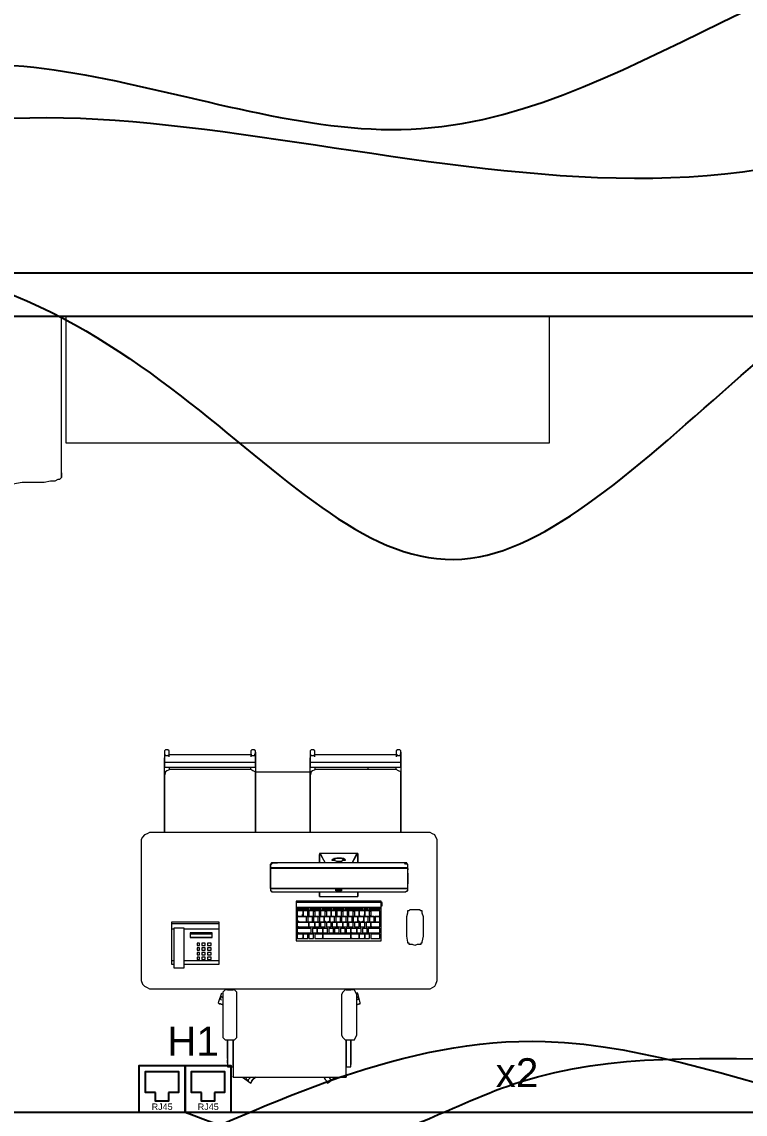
# Model space of a CAD drawing. Header units: metres. Extents: x 131 to 1703, y 190 to 2058.
# Drawn here: x 1477.307 to 1479.808, y 1991.598 to 1995.374 of the extents above; entities that cross this region are included whole.
import ezdxf

# ---------------------------------------------------------------- set-up
doc = ezdxf.new("R2010")
doc.units = ezdxf.units.M
for name, color, linetype in [('Cables des caméras IP', 3, 'Continuous'), ('Cables RJ45', 7, 'Continuous'), ('Mobilier', 7, 'Continuous'), ('Murs', 7, 'Continuous'), ('Prise RJ45', 7, 'Continuous')]:
    doc.layers.add(name, color=color, linetype=linetype)
doc.styles.get("Standard").update_dxf_attribs({"font": 'arial.ttf'})

# ---------------------------------------------------------------- blocks, each defined once
blk = doc.blocks.new('Table avec ordinateur et telephone')
at = {"layer": 'Mobilier', "lineweight": 9}
for points in [[(1460.1523, 1998.0287), (1460.1506, 1998.0287), (1460.149, 1998.027), (1460.149, 1998.0253), (1460.149, 1998.0237), (1460.149, 1998.022), (1460.1506, 1998.0203), (1460.1523, 1998.0203), (1460.154, 1998.0203), (1460.1556, 1998.022), (1460.1556, 1998.0237), (1460.1556, 1998.0253), (1460.1556, 1998.027), (1460.154, 1998.0287)], [(1460.2756, 1998.0287), (1460.274, 1998.0287), (1460.2723, 1998.027), (1460.2723, 1998.0253), (1460.2723, 1998.0237), (1460.2723, 1998.022), (1460.274, 1998.0203), (1460.2756, 1998.0203), (1460.2773, 1998.0203), (1460.279, 1998.022), (1460.279, 1998.0237), (1460.279, 1998.0253), (1460.279, 1998.027), (1460.2773, 1998.0287)], [(1460.3606, 1998.0287), (1460.359, 1998.0287), (1460.3573, 1998.027), (1460.3573, 1998.0253), (1460.3573, 1998.0237), (1460.3573, 1998.022), (1460.359, 1998.0203), (1460.3606, 1998.0203), (1460.3623, 1998.0203), (1460.364, 1998.022), (1460.364, 1998.0237), (1460.364, 1998.0253), (1460.364, 1998.027), (1460.3623, 1998.0287)], [(1460.484, 1998.0287), (1460.4823, 1998.0287), (1460.4806, 1998.027), (1460.4806, 1998.0253), (1460.4806, 1998.0237), (1460.4806, 1998.022), (1460.4823, 1998.0203), (1460.484, 1998.0203), (1460.4856, 1998.0203), (1460.4873, 1998.022), (1460.4873, 1998.0237), (1460.4873, 1998.0253), (1460.4873, 1998.027), (1460.4856, 1998.0287)], [(1460.2723, 1998.0103), (1460.1573, 1998.0103), (1460.1523, 1998.0103), (1460.1506, 1998.0103), (1460.149, 1998.0103), (1460.149, 1998.0037), (1460.1506, 1998.0037), (1460.1523, 1998.0037), (1460.1573, 1998.0037), (1460.2723, 1998.0037), (1460.2756, 1998.0037), (1460.279, 1998.0037), (1460.279, 1998.0103), (1460.2756, 1998.0103)], [(1460.4806, 1998.0103), (1460.3656, 1998.0103), (1460.3606, 1998.0103), (1460.359, 1998.0103), (1460.3573, 1998.0103), (1460.3573, 1998.0037), (1460.359, 1998.0037), (1460.3606, 1998.0037), (1460.3656, 1998.0037), (1460.4806, 1998.0037), (1460.484, 1998.0037), (1460.4873, 1998.0037), (1460.4873, 1998.0103), (1460.484, 1998.0103)], [(1460.524, 1997.9103), (1460.1306, 1997.9103), (1460.1273, 1997.9103), (1460.124, 1997.9087), (1460.1206, 1997.907), (1460.1173, 1997.9037), (1460.1156, 1997.9003), (1460.1156, 1997.8953), (1460.1156, 1997.702), (1460.1156, 1997.6987), (1460.1173, 1997.6937), (1460.1206, 1997.6904), (1460.124, 1997.6887), (1460.1273, 1997.687), (1460.1306, 1997.687), (1460.524, 1997.687), (1460.529, 1997.687), (1460.5323, 1997.6887), (1460.5356, 1997.6904), (1460.5373, 1997.6937), (1460.539, 1997.6987), (1460.539, 1997.702), (1460.539, 1997.8953), (1460.539, 1997.9003), (1460.5373, 1997.9037), (1460.5356, 1997.907), (1460.5323, 1997.9087), (1460.529, 1997.9103)], [(1460.4073, 1997.872), (1460.4073, 1997.8703), (1460.4056, 1997.8703), (1460.404, 1997.8703), (1460.4023, 1997.8687), (1460.399, 1997.8687), (1460.3973, 1997.8687), (1460.3956, 1997.8687), (1460.3923, 1997.8703), (1460.3906, 1997.8703), (1460.389, 1997.8703), (1460.389, 1997.872), (1460.3906, 1997.872), (1460.3923, 1997.8737), (1460.3956, 1997.8737), (1460.3973, 1997.8737), (1460.399, 1997.8737), (1460.4023, 1997.8737), (1460.404, 1997.8737), (1460.4056, 1997.8737), (1460.4056, 1997.872)], [(1460.424, 1997.8803), (1460.4256, 1997.8803), (1460.4256, 1997.8787), (1460.4256, 1997.877), (1460.4256, 1997.8753), (1460.4256, 1997.8737), (1460.4256, 1997.872), (1460.4256, 1997.867), (1460.4256, 1997.872), (1460.4256, 1997.8737), (1460.4256, 1997.8753), (1460.4256, 1997.877), (1460.4256, 1997.8787), (1460.424, 1997.8787), (1460.4173, 1997.867)], [(1460.3006, 1997.857), (1460.3006, 1997.8303), (1460.4973, 1997.8303), (1460.4973, 1997.857), (1460.4973, 1997.8587), (1460.4956, 1997.8587), (1460.494, 1997.8587), (1460.4923, 1997.8587), (1460.4906, 1997.8587), (1460.3056, 1997.8587), (1460.304, 1997.8587), (1460.3023, 1997.8587), (1460.3006, 1997.8587)], [(1460.3006, 1997.827), (1460.3023, 1997.827), (1460.3023, 1997.8253), (1460.304, 1997.8253), (1460.3056, 1997.8253), (1460.4906, 1997.8253), (1460.4923, 1997.8253), (1460.494, 1997.8253), (1460.4956, 1997.827), (1460.4973, 1997.827), (1460.4973, 1997.8303), (1460.3006, 1997.8303)], [(1460.394, 1997.8287), (1460.3956, 1997.8287), (1460.3973, 1997.8287), (1460.399, 1997.8287), (1460.4006, 1997.8287), (1460.4023, 1997.8287), (1460.4023, 1997.827), (1460.4006, 1997.827), (1460.399, 1997.827), (1460.3973, 1997.827), (1460.3956, 1997.827), (1460.394, 1997.827)], [(1460.3973, 1997.827), (1460.399, 1997.827), (1460.4006, 1997.827), (1460.4023, 1997.827), (1460.4023, 1997.8287), (1460.4006, 1997.8287), (1460.399, 1997.8287), (1460.3973, 1997.8287), (1460.3956, 1997.8287), (1460.394, 1997.8287), (1460.394, 1997.827), (1460.3956, 1997.827)], [(1460.399, 1997.8287), (1460.399, 1997.8303), (1460.4006, 1997.8303), (1460.4006, 1997.8287)], [(1460.4006, 1997.8303), (1460.399, 1997.8303), (1460.399, 1997.8287), (1460.4006, 1997.8287)], [(1460.399, 1997.827), (1460.399, 1997.8287)], [(1460.459, 1997.7554), (1460.459, 1997.807), (1460.459, 1997.8087), (1460.459, 1997.8104), (1460.459, 1997.812), (1460.3373, 1997.812), (1460.3373, 1997.8104), (1460.3373, 1997.8087), (1460.3373, 1997.807), (1460.3373, 1997.7554)], [(1460.339, 1997.8004), (1460.3406, 1997.8004), (1460.3456, 1997.8004), (1460.3473, 1997.8004), (1460.3473, 1997.802), (1460.3456, 1997.802), (1460.3406, 1997.802), (1460.339, 1997.802)], [(1460.339, 1997.792), (1460.3406, 1997.7904), (1460.3456, 1997.7904), (1460.3473, 1997.792), (1460.3473, 1997.797), (1460.3473, 1997.7987), (1460.3456, 1997.7987), (1460.3406, 1997.7987), (1460.339, 1997.7987), (1460.339, 1997.797)], [(1460.3523, 1997.7837), (1460.3523, 1997.7887), (1460.3523, 1997.7904), (1460.3406, 1997.7904), (1460.339, 1997.7904), (1460.339, 1997.7887), (1460.339, 1997.7837), (1460.3406, 1997.7837), (1460.3406, 1997.782), (1460.3523, 1997.782)], [(1460.3473, 1997.792), (1460.3473, 1997.7904), (1460.354, 1997.7904), (1460.354, 1997.792), (1460.354, 1997.797), (1460.354, 1997.7987), (1460.3473, 1997.7987), (1460.3473, 1997.797)], [(1460.349, 1997.8004), (1460.3556, 1997.8004), (1460.3556, 1997.802), (1460.354, 1997.802), (1460.349, 1997.802)], [(1460.3606, 1997.7837), (1460.3606, 1997.7887), (1460.3606, 1997.7904), (1460.354, 1997.7904), (1460.354, 1997.7887), (1460.354, 1997.7837), (1460.354, 1997.782), (1460.3606, 1997.782)], [(1460.3556, 1997.792), (1460.3556, 1997.7904), (1460.3623, 1997.7904), (1460.3623, 1997.792), (1460.3623, 1997.797), (1460.3623, 1997.7987), (1460.3556, 1997.7987), (1460.3556, 1997.797)], [(1460.3573, 1997.8004), (1460.364, 1997.8004), (1460.364, 1997.802), (1460.3573, 1997.802)], [(1460.369, 1997.7837), (1460.369, 1997.7887), (1460.369, 1997.7904), (1460.3623, 1997.7904), (1460.3623, 1997.7887), (1460.3623, 1997.7837), (1460.3623, 1997.782), (1460.369, 1997.782)], [(1460.364, 1997.792), (1460.364, 1997.7904), (1460.3706, 1997.7904), (1460.3706, 1997.792), (1460.3706, 1997.797), (1460.3706, 1997.7987), (1460.364, 1997.7987), (1460.364, 1997.797)], [(1460.3656, 1997.8004), (1460.3723, 1997.8004), (1460.3723, 1997.802), (1460.3656, 1997.802)], [(1460.3773, 1997.7837), (1460.3773, 1997.7887), (1460.3773, 1997.7904), (1460.3706, 1997.7904), (1460.3706, 1997.7887), (1460.3706, 1997.7837), (1460.3706, 1997.782), (1460.3773, 1997.782)], [(1460.3723, 1997.792), (1460.3723, 1997.7904), (1460.379, 1997.7904), (1460.379, 1997.792), (1460.379, 1997.797), (1460.379, 1997.7987), (1460.3723, 1997.7987), (1460.3723, 1997.797)], [(1460.374, 1997.8004), (1460.3806, 1997.8004), (1460.3806, 1997.802), (1460.374, 1997.802)], [(1460.3856, 1997.7837), (1460.3856, 1997.7887), (1460.3856, 1997.7904), (1460.384, 1997.7904), (1460.379, 1997.7904), (1460.3773, 1997.7904), (1460.3773, 1997.7887), (1460.3773, 1997.7837), (1460.379, 1997.7837), (1460.379, 1997.782), (1460.384, 1997.782), (1460.384, 1997.7837)], [(1460.3806, 1997.792), (1460.3806, 1997.7904), (1460.3856, 1997.7904), (1460.3873, 1997.7904), (1460.3873, 1997.792), (1460.3873, 1997.797), (1460.3873, 1997.7987), (1460.3856, 1997.7987), (1460.3806, 1997.7987), (1460.3806, 1997.797)], [(1460.3823, 1997.8004), (1460.389, 1997.8004), (1460.389, 1997.802), (1460.3823, 1997.802)], [(1460.3923, 1997.7837), (1460.3923, 1997.7887), (1460.3923, 1997.7904), (1460.3873, 1997.7904), (1460.3856, 1997.7904), (1460.3856, 1997.7887), (1460.3856, 1997.7837), (1460.3856, 1997.782), (1460.3923, 1997.782)], [(1460.3873, 1997.792), (1460.3873, 1997.7904), (1460.389, 1997.7904), (1460.394, 1997.7904), (1460.394, 1997.792), (1460.394, 1997.797), (1460.394, 1997.7987), (1460.389, 1997.7987), (1460.3873, 1997.7987), (1460.3873, 1997.797)], [(1460.3906, 1997.8004), (1460.3973, 1997.8004), (1460.3973, 1997.802), (1460.3906, 1997.802)], [(1460.4006, 1997.7837), (1460.4006, 1997.7887), (1460.4006, 1997.7904), (1460.394, 1997.7904), (1460.394, 1997.7887), (1460.394, 1997.7837), (1460.394, 1997.782), (1460.4006, 1997.782)], [(1460.3956, 1997.792), (1460.3956, 1997.7904), (1460.4023, 1997.7904), (1460.4023, 1997.792), (1460.4023, 1997.797), (1460.4023, 1997.7987), (1460.3956, 1997.7987), (1460.3956, 1997.797)], [(1460.399, 1997.8004), (1460.4056, 1997.8004), (1460.4056, 1997.802), (1460.399, 1997.802)], [(1460.409, 1997.7837), (1460.409, 1997.7887), (1460.409, 1997.7904), (1460.4023, 1997.7904), (1460.4023, 1997.7887), (1460.4023, 1997.7837), (1460.4023, 1997.782), (1460.409, 1997.782)], [(1460.404, 1997.792), (1460.404, 1997.7904), (1460.4106, 1997.7904), (1460.4106, 1997.792), (1460.4106, 1997.797), (1460.4106, 1997.7987), (1460.404, 1997.7987), (1460.404, 1997.797)], [(1460.4073, 1997.8004), (1460.414, 1997.8004), (1460.414, 1997.802), (1460.4073, 1997.802)], [(1460.4173, 1997.7837), (1460.4173, 1997.7887), (1460.4173, 1997.7904), (1460.4106, 1997.7904), (1460.4106, 1997.7887), (1460.4106, 1997.7837), (1460.4106, 1997.782), (1460.4173, 1997.782)], [(1460.4123, 1997.792), (1460.4123, 1997.7904), (1460.419, 1997.7904), (1460.419, 1997.792), (1460.419, 1997.797), (1460.419, 1997.7987), (1460.4123, 1997.7987), (1460.4123, 1997.797)], [(1460.4156, 1997.8004), (1460.4173, 1997.8004), (1460.4223, 1997.8004), (1460.424, 1997.8004), (1460.424, 1997.802), (1460.4223, 1997.802), (1460.4173, 1997.802), (1460.4156, 1997.802)], [(1460.4256, 1997.7837), (1460.4256, 1997.7887), (1460.4256, 1997.7904), (1460.419, 1997.7904), (1460.419, 1997.7887), (1460.419, 1997.7837), (1460.419, 1997.782), (1460.4256, 1997.782)], [(1460.4206, 1997.792), (1460.4206, 1997.7904), (1460.4273, 1997.7904), (1460.4273, 1997.792), (1460.4273, 1997.797), (1460.4273, 1997.7987), (1460.4206, 1997.7987), (1460.4206, 1997.797)], [(1460.4256, 1997.8004), (1460.4323, 1997.8004), (1460.4323, 1997.802), (1460.4306, 1997.802), (1460.4256, 1997.802)], [(1460.434, 1997.7837), (1460.434, 1997.7887), (1460.434, 1997.7904), (1460.4323, 1997.7904), (1460.4273, 1997.7904), (1460.4256, 1997.7904), (1460.4256, 1997.7887), (1460.4256, 1997.7837), (1460.4273, 1997.7837), (1460.4273, 1997.782), (1460.4323, 1997.782), (1460.4323, 1997.7837)], [(1460.4273, 1997.792), (1460.429, 1997.7904), (1460.434, 1997.7904), (1460.4356, 1997.792), (1460.4356, 1997.797), (1460.4356, 1997.7987), (1460.434, 1997.7987), (1460.429, 1997.7987), (1460.4273, 1997.7987), (1460.4273, 1997.797)], [(1460.434, 1997.8004), (1460.4406, 1997.8004), (1460.4406, 1997.802), (1460.434, 1997.802)], [(1460.4406, 1997.7837), (1460.4406, 1997.7887), (1460.4406, 1997.7904), (1460.434, 1997.7904), (1460.434, 1997.7887), (1460.434, 1997.7837), (1460.434, 1997.782), (1460.4406, 1997.782)], [(1460.4356, 1997.792), (1460.4356, 1997.7904), (1460.4423, 1997.7904), (1460.4423, 1997.792), (1460.4423, 1997.797), (1460.4423, 1997.7987), (1460.4356, 1997.7987), (1460.4356, 1997.797)], [(1460.4423, 1997.8004), (1460.449, 1997.8004), (1460.449, 1997.802), (1460.4423, 1997.802)], [(1460.449, 1997.7837), (1460.449, 1997.7887), (1460.449, 1997.7904), (1460.4423, 1997.7904), (1460.4423, 1997.7887), (1460.4423, 1997.7837), (1460.4423, 1997.782), (1460.449, 1997.782)], [(1460.444, 1997.792), (1460.444, 1997.7904), (1460.4573, 1997.7904), (1460.4573, 1997.792), (1460.4573, 1997.797), (1460.4573, 1997.7987), (1460.444, 1997.7987), (1460.444, 1997.797)], [(1460.4506, 1997.8004), (1460.4573, 1997.8004), (1460.4573, 1997.802), (1460.4506, 1997.802)], [(1460.4573, 1997.7837), (1460.4573, 1997.7887), (1460.4573, 1997.7904), (1460.4506, 1997.7904), (1460.4506, 1997.7887), (1460.4506, 1997.7837), (1460.4506, 1997.782), (1460.4573, 1997.782)], [(1460.5023, 1997.8004), (1460.504, 1997.8004), (1460.5056, 1997.8004), (1460.5073, 1997.8004), (1460.509, 1997.8004), (1460.5106, 1997.8004), (1460.5123, 1997.8004), (1460.514, 1997.8004), (1460.5156, 1997.7987), (1460.5173, 1997.7987), (1460.5173, 1997.797), (1460.5173, 1997.7954), (1460.519, 1997.7904), (1460.519, 1997.7854), (1460.519, 1997.7787), (1460.519, 1997.7704), (1460.519, 1997.762), (1460.5173, 1997.7537), (1460.5173, 1997.752), (1460.5156, 1997.752), (1460.5156, 1997.7504), (1460.514, 1997.7504), (1460.5106, 1997.7504), (1460.5073, 1997.7487), (1460.504, 1997.7504), (1460.5006, 1997.7504), (1460.499, 1997.7504), (1460.499, 1997.752), (1460.4973, 1997.752), (1460.4973, 1997.7537), (1460.4956, 1997.762), (1460.4956, 1997.7704), (1460.4956, 1997.7787), (1460.4956, 1997.7854), (1460.4956, 1997.7904), (1460.4973, 1997.7954), (1460.4973, 1997.797), (1460.4973, 1997.7987), (1460.499, 1997.7987), (1460.5006, 1997.8004)], [(1460.1773, 1997.722), (1460.2273, 1997.722), (1460.2273, 1997.782), (1460.159, 1997.782), (1460.159, 1997.722), (1460.1623, 1997.722), (1460.1623, 1997.717), (1460.1773, 1997.717)], [(1460.3556, 1997.7754), (1460.3556, 1997.782), (1460.3406, 1997.782), (1460.339, 1997.782), (1460.339, 1997.7754), (1460.3406, 1997.7754)], [(1460.359, 1997.767), (1460.359, 1997.7737), (1460.3406, 1997.7737), (1460.339, 1997.7737), (1460.339, 1997.767), (1460.3406, 1997.767)], [(1460.364, 1997.7754), (1460.364, 1997.782), (1460.3623, 1997.782), (1460.3573, 1997.782), (1460.3556, 1997.782), (1460.3556, 1997.7804), (1460.3556, 1997.7754), (1460.3573, 1997.7754), (1460.3623, 1997.7754)], [(1460.3673, 1997.767), (1460.3673, 1997.7737), (1460.3606, 1997.7737), (1460.3606, 1997.772), (1460.3606, 1997.767)], [(1460.3706, 1997.7754), (1460.3706, 1997.782), (1460.364, 1997.782), (1460.364, 1997.7804), (1460.364, 1997.7754)], [(1460.3756, 1997.767), (1460.3756, 1997.7737), (1460.374, 1997.7737), (1460.369, 1997.7737), (1460.3673, 1997.7737), (1460.3673, 1997.772), (1460.3673, 1997.767), (1460.369, 1997.767), (1460.374, 1997.767)], [(1460.379, 1997.7754), (1460.379, 1997.782), (1460.3723, 1997.782), (1460.3723, 1997.7804), (1460.3723, 1997.7754)], [(1460.3823, 1997.767), (1460.3823, 1997.7737), (1460.3773, 1997.7737), (1460.3756, 1997.7737), (1460.3756, 1997.772), (1460.3756, 1997.767)], [(1460.3873, 1997.7754), (1460.3873, 1997.782), (1460.3806, 1997.782), (1460.3806, 1997.7804), (1460.3806, 1997.7754)], [(1460.3906, 1997.767), (1460.3906, 1997.7737), (1460.384, 1997.7737), (1460.384, 1997.772), (1460.384, 1997.767)], [(1460.3956, 1997.7754), (1460.3956, 1997.782), (1460.389, 1997.782), (1460.389, 1997.7804), (1460.389, 1997.7754)], [(1460.399, 1997.767), (1460.399, 1997.7737), (1460.3923, 1997.7737), (1460.3923, 1997.772), (1460.3923, 1997.767)], [(1460.404, 1997.7754), (1460.404, 1997.782), (1460.4023, 1997.782), (1460.3973, 1997.782), (1460.3956, 1997.782), (1460.3956, 1997.7804), (1460.3956, 1997.7754), (1460.3973, 1997.7754), (1460.4023, 1997.7754)], [(1460.4073, 1997.767), (1460.4073, 1997.7737), (1460.4006, 1997.7737), (1460.4006, 1997.772), (1460.4006, 1997.767)], [(1460.4106, 1997.7754), (1460.4106, 1997.782), (1460.4056, 1997.782), (1460.404, 1997.782), (1460.404, 1997.7804), (1460.404, 1997.7754)], [(1460.4156, 1997.767), (1460.4156, 1997.7737), (1460.409, 1997.7737), (1460.409, 1997.772), (1460.409, 1997.767)], [(1460.419, 1997.7754), (1460.419, 1997.782), (1460.4123, 1997.782), (1460.4123, 1997.7804), (1460.4123, 1997.7754)], [(1460.424, 1997.767), (1460.424, 1997.7737), (1460.4223, 1997.7737), (1460.4173, 1997.7737), (1460.4156, 1997.7737), (1460.4156, 1997.772), (1460.4156, 1997.767), (1460.4173, 1997.767), (1460.4223, 1997.767)], [(1460.4273, 1997.7754), (1460.4273, 1997.782), (1460.4206, 1997.782), (1460.4206, 1997.7804), (1460.4206, 1997.7754)], [(1460.4306, 1997.767), (1460.4306, 1997.7737), (1460.424, 1997.7737), (1460.424, 1997.772), (1460.424, 1997.767)], [(1460.4356, 1997.7754), (1460.4356, 1997.782), (1460.429, 1997.782), (1460.429, 1997.7804), (1460.429, 1997.7754)], [(1460.439, 1997.767), (1460.439, 1997.7737), (1460.4323, 1997.7737), (1460.4323, 1997.772), (1460.4323, 1997.767)], [(1460.444, 1997.7754), (1460.444, 1997.782), (1460.4373, 1997.782), (1460.4373, 1997.7804), (1460.4373, 1997.7754)], [(1460.4573, 1997.767), (1460.4573, 1997.7737), (1460.4406, 1997.7737), (1460.4406, 1997.772), (1460.4406, 1997.767)], [(1460.4573, 1997.7754), (1460.4573, 1997.782), (1460.4456, 1997.782), (1460.444, 1997.782), (1460.444, 1997.7804), (1460.444, 1997.7754), (1460.4456, 1997.7754)], [(1460.2173, 1997.767), (1460.1856, 1997.767), (1460.1856, 1997.7604), (1460.2173, 1997.7604)], [(1460.339, 1997.7587), (1460.3406, 1997.7587), (1460.3456, 1997.7587), (1460.3473, 1997.7587), (1460.3473, 1997.7637), (1460.3473, 1997.7654), (1460.3456, 1997.7654), (1460.3406, 1997.7654), (1460.339, 1997.7654), (1460.339, 1997.7637)], [(1460.3473, 1997.7587), (1460.354, 1997.7587), (1460.354, 1997.7637), (1460.354, 1997.7654), (1460.3473, 1997.7654), (1460.3473, 1997.7637)], [(1460.3556, 1997.7587), (1460.3623, 1997.7587), (1460.3623, 1997.7637), (1460.3623, 1997.7654), (1460.3556, 1997.7654), (1460.3556, 1997.7637)], [(1460.364, 1997.7587), (1460.374, 1997.7587), (1460.3756, 1997.7587), (1460.3756, 1997.7637), (1460.3756, 1997.7654), (1460.374, 1997.7654), (1460.364, 1997.7654), (1460.364, 1997.7637)], [(1460.3756, 1997.7587), (1460.4156, 1997.7587), (1460.4156, 1997.7637), (1460.4156, 1997.7654), (1460.3756, 1997.7654), (1460.3756, 1997.7637)], [(1460.4156, 1997.7587), (1460.4173, 1997.7587), (1460.4273, 1997.7587), (1460.4273, 1997.7637), (1460.4273, 1997.7654), (1460.4173, 1997.7654), (1460.4156, 1997.7654), (1460.4156, 1997.7637)], [(1460.4273, 1997.7587), (1460.429, 1997.7587), (1460.434, 1997.7587), (1460.4356, 1997.7587), (1460.4356, 1997.7637), (1460.4356, 1997.7654), (1460.434, 1997.7654), (1460.429, 1997.7654), (1460.4273, 1997.7654), (1460.4273, 1997.7637)], [(1460.4356, 1997.7587), (1460.4423, 1997.7587), (1460.4423, 1997.7637), (1460.4423, 1997.7654), (1460.4356, 1997.7654), (1460.4356, 1997.7637)], [(1460.444, 1997.7587), (1460.4573, 1997.7587), (1460.4573, 1997.7637), (1460.4573, 1997.7654), (1460.444, 1997.7654), (1460.444, 1997.7637)], [(1460.199, 1997.752), (1460.1956, 1997.752), (1460.1956, 1997.7487), (1460.199, 1997.7487)], [(1460.199, 1997.7454), (1460.1956, 1997.7454), (1460.1956, 1997.742), (1460.199, 1997.742)], [(1460.2073, 1997.752), (1460.2023, 1997.752), (1460.2023, 1997.7487), (1460.2073, 1997.7487)], [(1460.2073, 1997.7454), (1460.2023, 1997.7454), (1460.2023, 1997.742), (1460.2073, 1997.742)], [(1460.2156, 1997.752), (1460.2106, 1997.752), (1460.2106, 1997.7487), (1460.2156, 1997.7487)], [(1460.2156, 1997.7454), (1460.2106, 1997.7454), (1460.2106, 1997.742), (1460.2156, 1997.742)], [(1460.199, 1997.7387), (1460.1956, 1997.7387), (1460.1956, 1997.7354), (1460.199, 1997.7354)], [(1460.199, 1997.732), (1460.1956, 1997.732), (1460.1956, 1997.7287), (1460.199, 1997.7287)], [(1460.2073, 1997.7387), (1460.2023, 1997.7387), (1460.2023, 1997.7354), (1460.2073, 1997.7354)], [(1460.2073, 1997.732), (1460.2023, 1997.732), (1460.2023, 1997.7287), (1460.2073, 1997.7287)], [(1460.2156, 1997.7387), (1460.2106, 1997.7387), (1460.2106, 1997.7354), (1460.2156, 1997.7354)], [(1460.2156, 1997.732), (1460.2106, 1997.732), (1460.2106, 1997.7287), (1460.2156, 1997.7287)], [(1460.2456, 1997.6137), (1460.249, 1997.6137), (1460.2523, 1997.617), (1460.2523, 1997.6204), (1460.2523, 1997.6787), (1460.2523, 1997.682), (1460.249, 1997.6854), (1460.2456, 1997.6854), (1460.239, 1997.6854), (1460.2356, 1997.6854), (1460.2323, 1997.682), (1460.2323, 1997.6787), (1460.2323, 1997.6204), (1460.2323, 1997.617), (1460.2356, 1997.6137), (1460.239, 1997.6137)], [(1460.4156, 1997.6137), (1460.4206, 1997.6137), (1460.4223, 1997.617), (1460.424, 1997.6204), (1460.424, 1997.6787), (1460.4223, 1997.682), (1460.4206, 1997.6854), (1460.4156, 1997.6854), (1460.4106, 1997.6854), (1460.4073, 1997.6854), (1460.404, 1997.682), (1460.4023, 1997.6787), (1460.4023, 1997.6204), (1460.404, 1997.617), (1460.4073, 1997.6137), (1460.4106, 1997.6137)], [(1460.279, 1997.5604), (1460.2756, 1997.557), (1460.274, 1997.5554), (1460.2723, 1997.552), (1460.274, 1997.5554), (1460.2756, 1997.557)], [(1460.3773, 1997.5604), (1460.379, 1997.557), (1460.3806, 1997.5554), (1460.3823, 1997.552), (1460.3806, 1997.5554), (1460.379, 1997.557)]]:
    blk.add_lwpolyline(points, close=True, dxfattribs=at)
for points in [[(1460.279, 1998.0253), (1460.279, 1998.0153), (1460.279, 1998.0137), (1460.279, 1998.0087), (1460.279, 1998.0003), (1460.279, 1997.9103), (1460.279, 1997.992), (1460.279, 1997.997), (1460.2756, 1997.9987), (1460.2723, 1998.0003), (1460.1573, 1998.0003), (1460.1523, 1997.9987), (1460.1506, 1997.997), (1460.149, 1997.992), (1460.149, 1997.9103), (1460.149, 1998.0003), (1460.149, 1998.007), (1460.149, 1998.0137), (1460.149, 1998.0153)], [(1460.149, 1998.0253), (1460.149, 1998.0153), (1460.149, 1998.017)], [(1460.1556, 1998.0187), (1460.1556, 1998.0253)], [(1460.2723, 1998.0253), (1460.2723, 1998.0187)], [(1460.4873, 1998.0253), (1460.4873, 1998.0153), (1460.4873, 1998.0137), (1460.4873, 1998.0087), (1460.4873, 1998.0003), (1460.4873, 1997.9103), (1460.4873, 1997.992), (1460.4873, 1997.997), (1460.484, 1997.9987), (1460.4806, 1998.0003), (1460.3656, 1998.0003), (1460.3606, 1997.9987), (1460.359, 1997.997), (1460.3573, 1997.992), (1460.3573, 1997.9103), (1460.3573, 1998.0003), (1460.3573, 1998.007), (1460.3573, 1998.0137), (1460.3573, 1998.0153)], [(1460.3573, 1998.0253), (1460.3573, 1998.0153), (1460.3573, 1998.017)], [(1460.364, 1998.0187), (1460.364, 1998.0253)], [(1460.4806, 1998.0253), (1460.4806, 1998.0187)], [(1460.1506, 1998.022), (1460.149, 1998.0203), (1460.149, 1998.0103)], [(1460.1556, 1998.022), (1460.1573, 1998.022), (1460.2723, 1998.022), (1460.274, 1998.022)], [(1460.279, 1998.0103), (1460.279, 1998.0203), (1460.279, 1998.022), (1460.2773, 1998.022)], [(1460.279, 1998.0153), (1460.279, 1998.0153)], [(1460.359, 1998.022), (1460.3573, 1998.0203), (1460.3573, 1998.0103)], [(1460.364, 1998.022), (1460.3656, 1998.022), (1460.4806, 1998.022), (1460.4823, 1998.022)], [(1460.4873, 1998.0103), (1460.4873, 1998.0203), (1460.4873, 1998.022), (1460.4856, 1998.022)], [(1460.4873, 1998.0153), (1460.4873, 1998.0153)], [(1460.1556, 1998.0037), (1460.1556, 1998.0003)], [(1460.2723, 1998.0003), (1460.2723, 1998.0037)], [(1460.364, 1998.0037), (1460.364, 1998.0003)], [(1460.4806, 1998.0003), (1460.4806, 1998.0037)], [(1460.3006, 1997.8353), (1460.3006, 1997.8653), (1460.3023, 1997.8653), (1460.304, 1997.867), (1460.3056, 1997.867), (1460.304, 1997.867), (1460.3023, 1997.8653), (1460.3006, 1997.8653), (1460.3006, 1997.8587), (1460.3006, 1997.8603), (1460.3023, 1997.8603), (1460.304, 1997.8603), (1460.3056, 1997.8603), (1460.4906, 1997.8603), (1460.4923, 1997.8603), (1460.494, 1997.8603), (1460.4956, 1997.8603), (1460.4973, 1997.8587), (1460.4973, 1997.857)], [(1460.4973, 1997.8353), (1460.4973, 1997.8653), (1460.4956, 1997.8653), (1460.494, 1997.8653), (1460.4923, 1997.867), (1460.4906, 1997.867), (1460.3056, 1997.867), (1460.304, 1997.867), (1460.3023, 1997.867), (1460.3006, 1997.8653)], [(1460.3023, 1997.867), (1460.309, 1997.867), (1460.3106, 1997.867)], [(1460.4973, 1997.8303), (1460.4973, 1997.832), (1460.4973, 1997.8587), (1460.4973, 1997.8653), (1460.4956, 1997.8653), (1460.494, 1997.8653), (1460.4923, 1997.867), (1460.4906, 1997.867), (1460.3056, 1997.867)], [(1460.4956, 1997.867), (1460.4873, 1997.867), (1460.309, 1997.867)], [(1460.4256, 1997.8803), (1460.3723, 1997.8803), (1460.3706, 1997.8803), (1460.3706, 1997.8787), (1460.3706, 1997.877), (1460.3706, 1997.8753), (1460.3706, 1997.8737), (1460.3706, 1997.872), (1460.3706, 1997.867), (1460.3706, 1997.872), (1460.3706, 1997.8737), (1460.3706, 1997.8753), (1460.3706, 1997.877), (1460.3706, 1997.8787), (1460.3723, 1997.8787), (1460.379, 1997.867), (1460.3723, 1997.8803)], [(1460.4073, 1997.872), (1460.4056, 1997.872), (1460.404, 1997.872), (1460.4023, 1997.8737), (1460.399, 1997.8737), (1460.3973, 1997.8737), (1460.3956, 1997.8737), (1460.3923, 1997.872), (1460.3906, 1997.872), (1460.389, 1997.872)], [(1460.4973, 1997.8653), (1460.4956, 1997.8653), (1460.4956, 1997.867), (1460.494, 1997.867), (1460.4923, 1997.867), (1460.4906, 1997.867)], [(1460.3006, 1997.8587), (1460.3006, 1997.8603), (1460.3023, 1997.8603), (1460.304, 1997.8603), (1460.3056, 1997.8603), (1460.4906, 1997.8603), (1460.4923, 1997.8603), (1460.494, 1997.8603), (1460.4956, 1997.8603), (1460.4973, 1997.8587)], [(1460.3006, 1997.8303), (1460.3006, 1997.832), (1460.3006, 1997.8587), (1460.3006, 1997.857)], [(1460.4973, 1997.852), (1460.4973, 1997.8387), (1460.4973, 1997.837)], [(1460.3706, 1997.8187), (1460.3706, 1997.8253), (1460.3706, 1997.8187), (1460.4256, 1997.8187), (1460.4256, 1997.8253), (1460.4256, 1997.8187)], [(1460.394, 1997.8303), (1460.394, 1997.8287), (1460.3956, 1997.8287), (1460.3973, 1997.8287), (1460.399, 1997.8287), (1460.4006, 1997.8287), (1460.399, 1997.8287), (1460.3973, 1997.8287), (1460.3956, 1997.8287), (1460.394, 1997.8287)], [(1460.4023, 1997.8287), (1460.4023, 1997.8303)], [(1460.459, 1997.8054), (1460.4606, 1997.8054), (1460.4606, 1997.807), (1460.4606, 1997.8087), (1460.4606, 1997.8104), (1460.3373, 1997.8104), (1460.3373, 1997.8087), (1460.3373, 1997.807), (1460.3373, 1997.8054)], [(1460.3706, 1997.8187), (1460.3706, 1997.8187)], [(1460.4256, 1997.8187), (1460.4256, 1997.8187)], [(1460.3373, 1997.8037), (1460.459, 1997.8037)], [(1460.339, 1997.802), (1460.3406, 1997.802), (1460.3456, 1997.802), (1460.3473, 1997.802)], [(1460.3406, 1997.8004), (1460.339, 1997.8004)], [(1460.339, 1997.797), (1460.339, 1997.7987), (1460.3406, 1997.7987), (1460.3456, 1997.7987), (1460.3473, 1997.7987)], [(1460.339, 1997.7904), (1460.3406, 1997.7904), (1460.3523, 1997.7904)], [(1460.3456, 1997.802), (1460.3456, 1997.802)], [(1460.3473, 1997.8004), (1460.3456, 1997.8004)], [(1460.3456, 1997.7987), (1460.3456, 1997.7987)], [(1460.3473, 1997.792), (1460.3456, 1997.792)], [(1460.3473, 1997.802), (1460.3473, 1997.802)], [(1460.3473, 1997.797), (1460.3473, 1997.7987), (1460.354, 1997.7987)], [(1460.349, 1997.802), (1460.354, 1997.802), (1460.3556, 1997.802)], [(1460.349, 1997.8004), (1460.349, 1997.8004)], [(1460.354, 1997.802), (1460.354, 1997.802)], [(1460.354, 1997.7987), (1460.354, 1997.7987)], [(1460.354, 1997.792), (1460.354, 1997.792)], [(1460.354, 1997.7904), (1460.3606, 1997.7904)], [(1460.354, 1997.7904), (1460.354, 1997.7904)], [(1460.3556, 1997.802), (1460.3556, 1997.802)], [(1460.3556, 1997.8004), (1460.3556, 1997.8004)], [(1460.3556, 1997.797), (1460.3556, 1997.7987), (1460.3623, 1997.7987)], [(1460.3573, 1997.802), (1460.364, 1997.802)], [(1460.3573, 1997.8004), (1460.3573, 1997.8004)], [(1460.3623, 1997.7987), (1460.3623, 1997.7987)], [(1460.3623, 1997.792), (1460.3623, 1997.792)], [(1460.3623, 1997.7904), (1460.369, 1997.7904)], [(1460.3623, 1997.7904), (1460.3623, 1997.7904)], [(1460.364, 1997.802), (1460.364, 1997.802)], [(1460.364, 1997.8004), (1460.364, 1997.8004)], [(1460.364, 1997.797), (1460.364, 1997.7987), (1460.3706, 1997.7987)], [(1460.3656, 1997.802), (1460.3723, 1997.802)], [(1460.3656, 1997.8004), (1460.3656, 1997.8004)], [(1460.3706, 1997.7987), (1460.3706, 1997.7987)], [(1460.3706, 1997.792), (1460.3706, 1997.792)], [(1460.3706, 1997.7904), (1460.3773, 1997.7904)], [(1460.3706, 1997.7904), (1460.3706, 1997.7904)], [(1460.3723, 1997.802), (1460.3723, 1997.802)], [(1460.3723, 1997.8004), (1460.3723, 1997.8004)], [(1460.3723, 1997.797), (1460.3723, 1997.7987), (1460.379, 1997.7987)], [(1460.374, 1997.802), (1460.3806, 1997.802)], [(1460.374, 1997.8004), (1460.374, 1997.8004)], [(1460.379, 1997.7987), (1460.379, 1997.7987)], [(1460.379, 1997.792), (1460.379, 1997.792)], [(1460.379, 1997.7904), (1460.384, 1997.7904), (1460.3856, 1997.7904), (1460.3873, 1997.7904), (1460.3923, 1997.7904)], [(1460.379, 1997.7904), (1460.379, 1997.7904)], [(1460.3806, 1997.802), (1460.3806, 1997.802)], [(1460.3806, 1997.8004), (1460.3806, 1997.8004)], [(1460.3806, 1997.797), (1460.3806, 1997.7987), (1460.3856, 1997.7987), (1460.3873, 1997.7987)], [(1460.3823, 1997.802), (1460.389, 1997.802)], [(1460.3823, 1997.8004), (1460.3823, 1997.8004)], [(1460.3856, 1997.7987), (1460.3856, 1997.7987)], [(1460.3873, 1997.797), (1460.3873, 1997.7987), (1460.389, 1997.7987), (1460.394, 1997.7987)], [(1460.3873, 1997.792), (1460.3873, 1997.792)], [(1460.3873, 1997.7904), (1460.3873, 1997.7904)], [(1460.389, 1997.802), (1460.389, 1997.802)], [(1460.389, 1997.8004), (1460.389, 1997.8004)], [(1460.3906, 1997.802), (1460.3973, 1997.802)], [(1460.3906, 1997.8004), (1460.3906, 1997.8004)], [(1460.394, 1997.7987), (1460.394, 1997.7987)], [(1460.394, 1997.792), (1460.394, 1997.792)], [(1460.394, 1997.7904), (1460.4006, 1997.7904)], [(1460.394, 1997.7904), (1460.394, 1997.7904)], [(1460.3956, 1997.797), (1460.3956, 1997.7987), (1460.4023, 1997.7987)], [(1460.3973, 1997.802), (1460.3973, 1997.802)], [(1460.3973, 1997.8004), (1460.3973, 1997.8004)], [(1460.399, 1997.802), (1460.4056, 1997.802)], [(1460.399, 1997.8004), (1460.399, 1997.8004)], [(1460.4023, 1997.7987), (1460.4023, 1997.7987)], [(1460.4023, 1997.792), (1460.4023, 1997.792)], [(1460.4023, 1997.7904), (1460.409, 1997.7904)], [(1460.4023, 1997.7904), (1460.4023, 1997.7904)], [(1460.404, 1997.797), (1460.404, 1997.7987), (1460.4106, 1997.7987)], [(1460.4056, 1997.802), (1460.4056, 1997.802)], [(1460.4056, 1997.8004), (1460.4056, 1997.8004)], [(1460.4073, 1997.802), (1460.414, 1997.802)], [(1460.4073, 1997.8004), (1460.4073, 1997.8004)], [(1460.4106, 1997.7987), (1460.4106, 1997.7987)], [(1460.4106, 1997.792), (1460.4106, 1997.792)], [(1460.4106, 1997.7904), (1460.4173, 1997.7904)], [(1460.4106, 1997.7904), (1460.4106, 1997.7904)], [(1460.4123, 1997.797), (1460.4123, 1997.7987), (1460.419, 1997.7987)], [(1460.414, 1997.802), (1460.414, 1997.802)], [(1460.414, 1997.8004), (1460.414, 1997.8004)], [(1460.4156, 1997.802), (1460.4173, 1997.802), (1460.4223, 1997.802), (1460.424, 1997.802)], [(1460.4173, 1997.8004), (1460.4156, 1997.8004)], [(1460.419, 1997.7987), (1460.419, 1997.7987)], [(1460.419, 1997.792), (1460.419, 1997.792)], [(1460.419, 1997.7904), (1460.4256, 1997.7904), (1460.4273, 1997.7904), (1460.4323, 1997.7904), (1460.434, 1997.7904), (1460.4406, 1997.7904)], [(1460.419, 1997.7904), (1460.419, 1997.7904)], [(1460.4206, 1997.797), (1460.4206, 1997.7987), (1460.4273, 1997.7987)], [(1460.4223, 1997.802), (1460.4223, 1997.802)], [(1460.424, 1997.8004), (1460.4223, 1997.8004)], [(1460.424, 1997.802), (1460.424, 1997.802)], [(1460.4256, 1997.802), (1460.4306, 1997.802), (1460.4323, 1997.802)], [(1460.4256, 1997.8004), (1460.4256, 1997.8004)], [(1460.4273, 1997.797), (1460.4273, 1997.7987), (1460.429, 1997.7987), (1460.434, 1997.7987), (1460.4356, 1997.7987)], [(1460.4273, 1997.7987), (1460.4273, 1997.7987)], [(1460.4273, 1997.792), (1460.4273, 1997.792)], [(1460.4273, 1997.7904), (1460.4273, 1997.7904)], [(1460.4306, 1997.802), (1460.4306, 1997.802)], [(1460.4323, 1997.802), (1460.4323, 1997.802)], [(1460.4323, 1997.8004), (1460.4323, 1997.8004)], [(1460.434, 1997.802), (1460.4406, 1997.802)], [(1460.434, 1997.8004), (1460.434, 1997.8004)], [(1460.434, 1997.7987), (1460.434, 1997.7987)], [(1460.4356, 1997.792), (1460.434, 1997.792)], [(1460.434, 1997.7904), (1460.434, 1997.7904)], [(1460.4356, 1997.797), (1460.4356, 1997.7987), (1460.4423, 1997.7987)], [(1460.4406, 1997.802), (1460.4406, 1997.802)], [(1460.4406, 1997.8004), (1460.4406, 1997.8004)], [(1460.4423, 1997.802), (1460.449, 1997.802)], [(1460.4423, 1997.8004), (1460.4423, 1997.8004)], [(1460.4423, 1997.7987), (1460.4423, 1997.7987)], [(1460.4423, 1997.792), (1460.4423, 1997.792)], [(1460.4423, 1997.7904), (1460.449, 1997.7904)], [(1460.4423, 1997.7904), (1460.4423, 1997.7904)], [(1460.444, 1997.797), (1460.444, 1997.7987), (1460.4573, 1997.7987), (1460.4573, 1997.797)], [(1460.444, 1997.7904), (1460.444, 1997.792)], [(1460.449, 1997.802), (1460.449, 1997.802)], [(1460.449, 1997.8004), (1460.449, 1997.8004)], [(1460.4506, 1997.802), (1460.4573, 1997.802)], [(1460.4506, 1997.8004), (1460.4506, 1997.8004)], [(1460.4506, 1997.7904), (1460.4573, 1997.7904), (1460.4573, 1997.792)], [(1460.4506, 1997.7904), (1460.4506, 1997.7904)], [(1460.4573, 1997.802), (1460.4573, 1997.802)], [(1460.4573, 1997.8004), (1460.4573, 1997.8004)], [(1460.159, 1997.7804), (1460.2273, 1997.7804)], [(1460.1773, 1997.722), (1460.1773, 1997.7737), (1460.1623, 1997.7737), (1460.1623, 1997.722)], [(1460.3406, 1997.7837), (1460.339, 1997.7837)], [(1460.339, 1997.782), (1460.3406, 1997.782), (1460.3556, 1997.782), (1460.3573, 1997.782), (1460.3623, 1997.782), (1460.364, 1997.782), (1460.3706, 1997.782)], [(1460.3406, 1997.7754), (1460.339, 1997.7754)], [(1460.339, 1997.7737), (1460.3406, 1997.7737), (1460.359, 1997.7737)], [(1460.354, 1997.7837), (1460.354, 1997.7837)], [(1460.3556, 1997.7754), (1460.3556, 1997.7754)], [(1460.3573, 1997.782), (1460.3573, 1997.782)], [(1460.3606, 1997.7737), (1460.3673, 1997.7737)], [(1460.3606, 1997.7737), (1460.3606, 1997.7737)], [(1460.3623, 1997.7837), (1460.3623, 1997.7837)], [(1460.364, 1997.782), (1460.364, 1997.782)], [(1460.364, 1997.7754), (1460.364, 1997.7754)], [(1460.369, 1997.7737), (1460.374, 1997.7737), (1460.3756, 1997.7737), (1460.3773, 1997.7737), (1460.3823, 1997.7737)], [(1460.369, 1997.7737), (1460.369, 1997.7737)], [(1460.3706, 1997.7837), (1460.3706, 1997.7837)], [(1460.3723, 1997.782), (1460.379, 1997.782)], [(1460.3723, 1997.782), (1460.3723, 1997.782)], [(1460.3723, 1997.7754), (1460.3723, 1997.7754)], [(1460.379, 1997.7837), (1460.3773, 1997.7837)], [(1460.3773, 1997.7737), (1460.3773, 1997.7737)], [(1460.3806, 1997.782), (1460.3873, 1997.782)], [(1460.3806, 1997.782), (1460.3806, 1997.782)], [(1460.3806, 1997.7754), (1460.3806, 1997.7754)], [(1460.384, 1997.7737), (1460.3906, 1997.7737)], [(1460.384, 1997.7737), (1460.384, 1997.7737)], [(1460.3856, 1997.7837), (1460.3856, 1997.7837)], [(1460.389, 1997.782), (1460.3956, 1997.782)], [(1460.389, 1997.782), (1460.389, 1997.782)], [(1460.389, 1997.7754), (1460.389, 1997.7754)], [(1460.3923, 1997.7737), (1460.399, 1997.7737)], [(1460.3923, 1997.7737), (1460.3923, 1997.7737)], [(1460.394, 1997.7837), (1460.394, 1997.7837)], [(1460.3973, 1997.7754), (1460.3956, 1997.7754)], [(1460.3973, 1997.782), (1460.4023, 1997.782), (1460.404, 1997.782), (1460.4056, 1997.782), (1460.4106, 1997.782)], [(1460.3973, 1997.782), (1460.3973, 1997.782)], [(1460.4006, 1997.7737), (1460.4073, 1997.7737)], [(1460.4006, 1997.7737), (1460.4006, 1997.7737)], [(1460.4023, 1997.7837), (1460.4023, 1997.7837)], [(1460.404, 1997.7754), (1460.404, 1997.7754)], [(1460.4056, 1997.782), (1460.4056, 1997.782)], [(1460.409, 1997.7737), (1460.4156, 1997.7737), (1460.4173, 1997.7737), (1460.4223, 1997.7737), (1460.424, 1997.7737), (1460.4306, 1997.7737)], [(1460.409, 1997.7737), (1460.409, 1997.7737)], [(1460.4106, 1997.7837), (1460.4106, 1997.7837)], [(1460.4123, 1997.782), (1460.419, 1997.782)], [(1460.4123, 1997.782), (1460.4123, 1997.782)], [(1460.4123, 1997.7754), (1460.4123, 1997.7754)], [(1460.4173, 1997.7737), (1460.4173, 1997.7737)], [(1460.419, 1997.7837), (1460.419, 1997.7837)], [(1460.4206, 1997.782), (1460.4273, 1997.782)], [(1460.4206, 1997.782), (1460.4206, 1997.782)], [(1460.4206, 1997.7754), (1460.4206, 1997.7754)], [(1460.424, 1997.7737), (1460.424, 1997.7737)], [(1460.4273, 1997.7837), (1460.4256, 1997.7837)], [(1460.429, 1997.782), (1460.4356, 1997.782)], [(1460.429, 1997.782), (1460.429, 1997.782)], [(1460.429, 1997.7754), (1460.429, 1997.7754)], [(1460.4323, 1997.7737), (1460.439, 1997.7737)], [(1460.4323, 1997.7737), (1460.4323, 1997.7737)], [(1460.434, 1997.7837), (1460.434, 1997.7837)], [(1460.4373, 1997.782), (1460.444, 1997.782), (1460.4456, 1997.782), (1460.4573, 1997.782)], [(1460.4373, 1997.782), (1460.4373, 1997.782)], [(1460.4373, 1997.7754), (1460.4373, 1997.7754)], [(1460.4406, 1997.772), (1460.4406, 1997.7737), (1460.4573, 1997.7737)], [(1460.4423, 1997.7837), (1460.4423, 1997.7837)], [(1460.444, 1997.7804), (1460.444, 1997.782)], [(1460.4456, 1997.7754), (1460.444, 1997.7754)], [(1460.4456, 1997.782), (1460.4456, 1997.782)], [(1460.4506, 1997.7837), (1460.4506, 1997.7837)], [(1460.1623, 1997.772), (1460.159, 1997.772)], [(1460.2273, 1997.772), (1460.1773, 1997.772)], [(1460.1856, 1997.7654), (1460.2173, 1997.7654)], [(1460.2173, 1997.7604), (1460.1856, 1997.7604)], [(1460.3406, 1997.767), (1460.339, 1997.767)], [(1460.339, 1997.7654), (1460.3406, 1997.7654), (1460.3456, 1997.7654), (1460.3473, 1997.7654), (1460.354, 1997.7654)], [(1460.3456, 1997.7654), (1460.3456, 1997.7654)], [(1460.3473, 1997.7587), (1460.3456, 1997.7587)], [(1460.354, 1997.7654), (1460.354, 1997.7654)], [(1460.354, 1997.7587), (1460.354, 1997.7587)], [(1460.3556, 1997.7654), (1460.3623, 1997.7654)], [(1460.3606, 1997.767), (1460.3606, 1997.767)], [(1460.3623, 1997.7654), (1460.3623, 1997.7654)], [(1460.3623, 1997.7587), (1460.3623, 1997.7587)], [(1460.364, 1997.7654), (1460.374, 1997.7654), (1460.3756, 1997.7654), (1460.4156, 1997.7654), (1460.4173, 1997.7654), (1460.4273, 1997.7654), (1460.4273, 1997.7637)], [(1460.364, 1997.7587), (1460.364, 1997.7587)], [(1460.369, 1997.767), (1460.3673, 1997.767)], [(1460.3756, 1997.7587), (1460.374, 1997.7587)], [(1460.3756, 1997.767), (1460.3756, 1997.767)], [(1460.3756, 1997.7587), (1460.3756, 1997.7587)], [(1460.384, 1997.767), (1460.384, 1997.767)], [(1460.3923, 1997.767), (1460.3923, 1997.767)], [(1460.4006, 1997.767), (1460.4006, 1997.767)], [(1460.409, 1997.767), (1460.409, 1997.767)], [(1460.4173, 1997.767), (1460.4156, 1997.767)], [(1460.4173, 1997.7587), (1460.4156, 1997.7587)], [(1460.4156, 1997.7587), (1460.4156, 1997.7587)], [(1460.424, 1997.767), (1460.424, 1997.767)], [(1460.4273, 1997.7654), (1460.429, 1997.7654), (1460.434, 1997.7654), (1460.4356, 1997.7654), (1460.4423, 1997.7654)], [(1460.4273, 1997.7654), (1460.4273, 1997.7654)], [(1460.4273, 1997.7637), (1460.4273, 1997.7637)], [(1460.4273, 1997.7587), (1460.4273, 1997.7587)], [(1460.4323, 1997.767), (1460.4323, 1997.767)], [(1460.434, 1997.7654), (1460.434, 1997.7654)], [(1460.4356, 1997.7587), (1460.434, 1997.7587)], [(1460.4406, 1997.767), (1460.4406, 1997.767)], [(1460.4423, 1997.7654), (1460.4423, 1997.7654)], [(1460.4423, 1997.7587), (1460.4423, 1997.7587)], [(1460.444, 1997.7654), (1460.4573, 1997.7654)], [(1460.444, 1997.7587), (1460.444, 1997.7587)], [(1460.4573, 1997.7587), (1460.4573, 1997.7587)], [(1460.1623, 1997.727), (1460.159, 1997.727)], [(1460.2273, 1997.727), (1460.1773, 1997.727)], [(1460.2306, 1997.6804), (1460.2256, 1997.667), (1460.2273, 1997.6654), (1460.229, 1997.6654), (1460.2323, 1997.6637), (1460.229, 1997.6654), (1460.2273, 1997.6654)], [(1460.2306, 1997.6804), (1460.2306, 1997.6804)], [(1460.239, 1997.6854), (1460.2473, 1997.6854), (1460.2473, 1997.687)], [(1460.409, 1997.687), (1460.409, 1997.6854), (1460.4156, 1997.6854)], [(1460.429, 1997.6654), (1460.4273, 1997.6654), (1460.424, 1997.6637), (1460.4273, 1997.6654), (1460.429, 1997.6654), (1460.429, 1997.667), (1460.4256, 1997.6804), (1460.424, 1997.6804)], [(1460.2323, 1997.6737), (1460.2306, 1997.6754), (1460.229, 1997.6754), (1460.229, 1997.672), (1460.2306, 1997.6704)], [(1460.424, 1997.6704), (1460.4256, 1997.672), (1460.4273, 1997.672), (1460.4256, 1997.6754), (1460.424, 1997.6737)], [(1460.239, 1997.5804), (1460.239, 1997.5837), (1460.239, 1997.5854), (1460.239, 1997.582), (1460.239, 1997.5804), (1460.239, 1997.582), (1460.239, 1997.5854), (1460.239, 1997.5804), (1460.239, 1997.577), (1460.239, 1997.5754), (1460.2473, 1997.5754), (1460.2473, 1997.577), (1460.2473, 1997.5804), (1460.2473, 1997.5854), (1460.2473, 1997.6137), (1460.2473, 1997.597), (1460.2473, 1997.5937), (1460.2473, 1997.5904), (1460.2473, 1997.5754), (1460.2473, 1997.572), (1460.2473, 1997.5687), (1460.2473, 1997.5637), (1460.2473, 1997.562), (1460.2473, 1997.5604), (1460.2473, 1997.562)], [(1460.239, 1997.597), (1460.239, 1997.5904), (1460.239, 1997.587), (1460.239, 1997.5904), (1460.239, 1997.597), (1460.239, 1997.6137), (1460.239, 1997.5854)], [(1460.409, 1997.562), (1460.409, 1997.5604), (1460.409, 1997.562), (1460.409, 1997.5637), (1460.409, 1997.5687), (1460.409, 1997.572), (1460.409, 1997.5754), (1460.409, 1997.5904), (1460.409, 1997.5937), (1460.409, 1997.597), (1460.409, 1997.6137), (1460.409, 1997.5854), (1460.409, 1997.5804), (1460.409, 1997.5754), (1460.4156, 1997.5754), (1460.4156, 1997.5804), (1460.4156, 1997.5854), (1460.4156, 1997.582), (1460.4156, 1997.5804)], [(1460.4156, 1997.5854), (1460.4156, 1997.6137), (1460.4156, 1997.597), (1460.4156, 1997.5904), (1460.4156, 1997.5854), (1460.4156, 1997.5837), (1460.4156, 1997.5787), (1460.4156, 1997.582), (1460.4156, 1997.5854), (1460.4156, 1997.5904), (1460.4156, 1997.597)], [(1460.2473, 1997.5604), (1460.409, 1997.5604)], [(1460.2606, 1997.5604), (1460.2723, 1997.552)], [(1460.2673, 1997.5604), (1460.2656, 1997.5587), (1460.269, 1997.5554), (1460.269, 1997.557), (1460.2706, 1997.5587), (1460.2723, 1997.5604)], [(1460.3823, 1997.552), (1460.394, 1997.5604)], [(1460.384, 1997.5604), (1460.3856, 1997.5587), (1460.3873, 1997.557), (1460.3873, 1997.5554), (1460.3906, 1997.5587), (1460.389, 1997.5604)]]:
    blk.add_lwpolyline(points, dxfattribs=at)
at = {"layer": 'Mobilier', "color": 252, "lineweight": 9, "true_color": 0x838383}
for points in [[(1460.279, 1997.997), (1460.3573, 1997.997)], [(1460.4406, 1998.0003), (1460.4406, 1998.0037)]]:
    blk.add_lwpolyline(points, dxfattribs=at)
blk = doc.blocks.new('imprimante + chaise')
at = {"layer": 'Mobilier', "lineweight": 9}
for points in [[(1467.5373, 1994.4966), (1467.594, 1994.4966), (1467.669, 1994.4966)], [(1467.4223, 1994.495), (1467.424, 1994.495), (1467.9373, 1994.495)], [(1467.6156, 1994.36), (1467.4223, 1994.36), (1467.4223, 1994.495), (1467.9373, 1994.495), (1467.9373, 1994.36), (1467.9306, 1994.36)], [(1467.9373, 1994.495), (1467.9373, 1994.495)], [(1468.1123, 1994.495), (1468.1139, 1994.495), (1468.6273, 1994.495)], [(1468.6273, 1994.495), (1468.6273, 1994.495)], [(1467.9056, 1994.4833), (1467.9056, 1994.4683), (1467.744, 1994.4683), (1467.744, 1994.4833)], [(1467.8406, 1994.4833), (1467.8406, 1994.4766), (1467.8106, 1994.4766), (1467.8106, 1994.4833)], [(1467.7306, 1994.3466), (1467.7306, 1994.4683)], [(1467.9306, 1994.4683), (1467.9056, 1994.4683), (1467.9056, 1994.3283), (1467.749, 1994.3283), (1467.749, 1994.4533)], [(1467.9139, 1994.3383), (1467.9139, 1994.4683)], [(1467.7306, 1994.4533), (1467.9306, 1994.4533)], [(1467.749, 1994.4183), (1467.9056, 1994.4183)], [(1467.9306, 1994.39), (1467.9223, 1994.39), (1467.9223, 1994.42), (1467.9306, 1994.42)], [(1467.9056, 1994.4133), (1467.749, 1994.4133)], [(1467.9306, 1994.3383), (1467.9056, 1994.3383)], [(1467.9523, 1994.3233), (1467.9523, 1994.3283)], [(1468.1073, 1994.3283), (1468.1073, 1994.3233)], [(1467.9539, 1994.3216), (1467.9556, 1994.3216), (1467.9589, 1994.32), (1467.9639, 1994.32), (1467.9706, 1994.3183), (1467.9773, 1994.3183), (1467.9856, 1994.3183), (1467.9939, 1994.3183), (1468.0039, 1994.3166), (1468.0139, 1994.3166), (1468.0239, 1994.3166), (1468.0356, 1994.3166), (1468.0456, 1994.3166), (1468.0556, 1994.3166), (1468.0656, 1994.3183), (1468.0739, 1994.3183), (1468.0823, 1994.3183), (1468.0889, 1994.3183), (1468.0956, 1994.32), (1468.1006, 1994.32), (1468.1039, 1994.3216), (1468.1056, 1994.3216)]]:
    blk.add_lwpolyline(points, dxfattribs=at)
for points in [[(1467.9523, 1994.495), (1467.9523, 1994.3233), (1467.9539, 1994.3216), (1467.9556, 1994.3216), (1467.9589, 1994.32), (1467.9639, 1994.32), (1467.9706, 1994.3183), (1467.9773, 1994.3183), (1467.9856, 1994.3183), (1467.9939, 1994.3183), (1468.0039, 1994.3166), (1468.0139, 1994.3166), (1468.0239, 1994.3166), (1468.0356, 1994.3166), (1468.0456, 1994.3166), (1468.0556, 1994.3166), (1468.0656, 1994.3183), (1468.0739, 1994.3183), (1468.0823, 1994.3183), (1468.0889, 1994.3183), (1468.0956, 1994.32), (1468.1006, 1994.32), (1468.1039, 1994.3216), (1468.1056, 1994.3216), (1468.1073, 1994.3233), (1468.1073, 1994.495)], [(1468.1123, 1994.36), (1468.1123, 1994.495), (1468.6273, 1994.495), (1468.6273, 1994.36)], [(1467.6156, 1994.4683), (1467.7306, 1994.4683), (1467.7306, 1994.4833), (1467.9306, 1994.4833), (1467.9306, 1994.3216), (1467.7306, 1994.3216), (1467.7306, 1994.3466), (1467.6156, 1994.3466)]]:
    blk.add_lwpolyline(points, close=True, dxfattribs=at)
at = {"layer": 'Mobilier', "color": 252, "lineweight": 9, "true_color": 0x838383}
blk.add_lwpolyline([(1467.9306, 1994.3466), (1467.9523, 1994.3466)], dxfattribs=at)
blk = doc.blocks.new('PORT RJ45')
at = {"layer": 'Prise RJ45', "color": 30}
blk.add_line((130665.1, 190438.98), (130665.1, 190438.98), dxfattribs=at)
blk.add_lwpolyline([(130665.1, 190435.27), (130670.1, 190435.27), (130670.1, 190440.27), (130665.1, 190440.27)], close=True, dxfattribs=at)
for points in [[(130666.89, 190437.4), (130665.79, 190437.4), (130665.79, 190439.66), (130669.39, 190439.66), (130669.39, 190437.4), (130668.3, 190437.4)], [(130668.3, 190437.4), (130668.3, 190436.44), (130666.89, 190436.44), (130666.89, 190437.4)]]:
    blk.add_lwpolyline(points, dxfattribs=at)
blk.add_text('RJ45', height=0.7, dxfattribs=at).set_placement((130666.47, 190435.5))

msp = doc.modelspace()

# ---------------------------------------------------------------- linework, layer by layer
at = {"layer": 'Cables des caméras IP', "color": 3}
msp.add_spline([(1475.1112, 1994.5512), (1475.0442, 1994.4581), (1476.5802, 1994.5591), (1478.8879, 1993.5245), (1480.8913, 1994.6954), (1482.2477, 1993.9703), (1482.3053, 1993.9777), (1482.3532, 1993.9777)], degree=3, dxfattribs=at)
at = {"layer": 'Cables RJ45', "color": 30}
for points, knots in [([(1475.4663, 1994.5054), (1475.4987, 1994.4721), (1475.7948, 1994.1669), (1476.7601, 1995.8137), (1478.7993, 1994.3502), (1480.5512, 1996.2518), (1481.9003, 1995.1933), (1482.3051, 1995.1899)], [0, 0, 0, 0, 0.132483, 1.211595, 3.430934, 5.751556, 7.176223, 7.176223, 7.176223, 7.176223]), ([(1476.1418, 1994.3532), (1476.2139, 1994.465), (1476.9812, 1995.6534), (1479.8372, 1993.9781), (1481.6056, 1996.0858), (1482.742, 1995.5658), (1483.0523, 1995.511)], [0, 0, 0, 0, 0.387914, 4.124503, 6.265099, 7.224823, 7.224823, 7.224823, 7.224823])]:
    msp.add_open_spline(points, degree=3, knots=knots, dxfattribs=at)
for points in [[(1477.8709, 1991.6054), (1478.3622, 1991.4871), (1479.0301, 1991.7102), (1480.9257, 1991.9785), (1481.2506, 1992.312)], [(1476.1519, 1991.6054), (1476.5659, 1991.2927), (1479.1168, 1991.8496), (1481.0068, 1991.7159), (1481.1537, 1991.9105)]]:
    msp.add_spline(points, degree=3, dxfattribs=at)
at = {"layer": 'Murs'}
for p, q in [((1482.755, 1994.5054), (1475.055, 1994.5054)), ((1480.605, 1994.3554), (1475.055, 1994.3554)), ((1475.055, 1991.6054), (1480.605, 1991.6054))]:
    msp.add_line(p, q, dxfattribs=at)

# ---------------------------------------------------------------- block references
for name, p, xscale, yscale, zscale in [('imprimante + chaise', (-3284.1244, -4474.465), 3.24333756557715, 3.24333756557715, 3.24333756557715), ('Table avec ordinateur et telephone', (-2051.5573, -2836.6198), 2.417121278929658, 2.417121278929658, 2.417121278929658), ('PORT RJ45', (-2687.8946, -4079.4751), 0.03188002179658256, 0.03188002179658256, 0.03188002179658256), ('PORT RJ45', (-2687.7352, -4079.4751), 0.03188002179658256, 0.03188002179658256, 0.03188002179658256)]:
    msp.add_blockref(name, p, dxfattribs=dict(xscale=xscale, yscale=yscale, zscale=zscale))

# ---------------------------------------------------------------- texts
at = {"layer": 'Cables RJ45', "color": 30}
msp.add_text('x2', height=0.1, dxfattribs=at).set_placement((1478.9452, 1991.6916))
at = {"layer": 'Prise RJ45', "color": 30}
msp.add_text('H1', height=0.1, dxfattribs=at).set_placement((1477.8093, 1991.8002))

doc.saveas('drawing.dxf')
